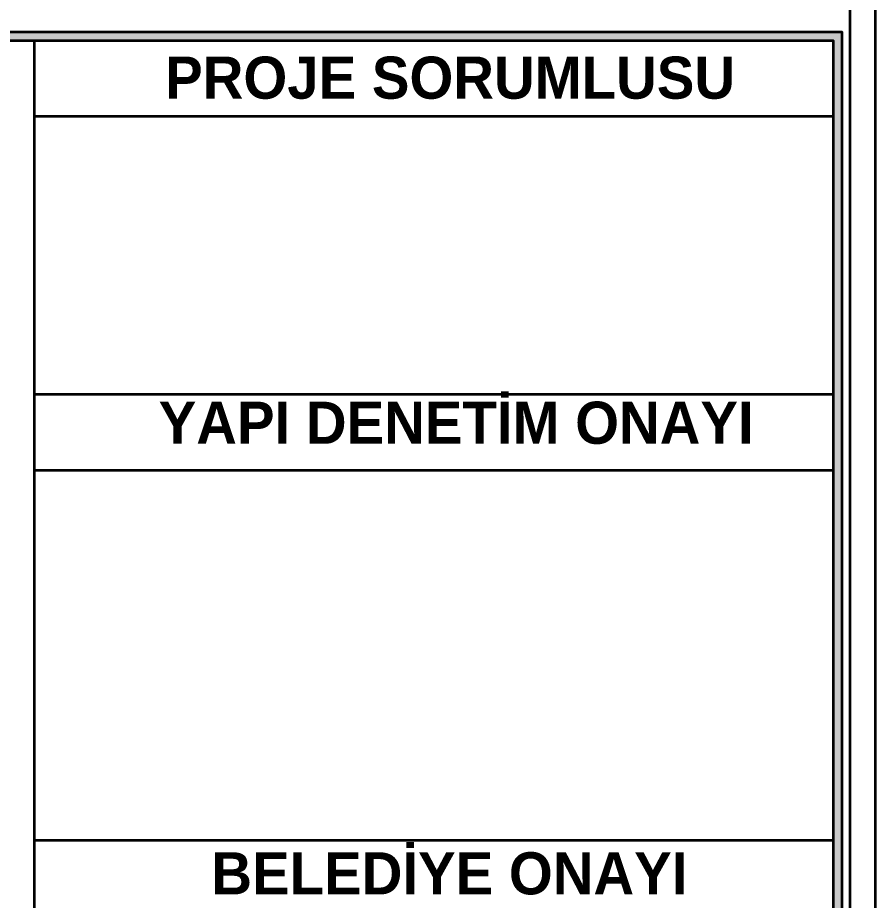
# Model space of a CAD drawing. Header units: centimetres. Extents: x 14449 to 53524, y -19051 to -10746.
# Drawn here: x 16035 to 16543, y -12398 to -11875 of the extents above; entities that cross this region are included whole.
import ezdxf

# ---------------------------------------------------------------- set-up
doc = ezdxf.new("R2010")
doc.units = ezdxf.units.CM
doc.layers.add('İNCE', color=8, linetype='Continuous', lineweight=5)
doc.layers.add('YAZI ANTED', color=171, linetype='Continuous', lineweight=20)
doc.styles.get("Standard").update_dxf_attribs({"font": 'arial.ttf'})

msp = doc.modelspace()

# ---------------------------------------------------------------- hatches: boundary and pattern name
at = {"layer": 'İNCE'}
h = msp.add_hatch(color=256, dxfattribs=at)
h.dxf.hatch_style = 1
h.paths.add_polyline_path([(16523.43, -12911.29), (16523.43, -11883.16), (15570.86, -11883.16), (15570.86, -12911.29)])
h.paths.add_polyline_path([(15575.86, -12906.29), (15575.86, -11888.16), (16518.43, -11888.16), (16518.43, -12906.29)], flags=16)

# ---------------------------------------------------------------- linework, layer by layer
at = {"lineweight": 35}
for p, q in [((16044.64, -11933.16), (16518.43, -11933.16)), ((16044.64, -12187.64), (16044.64, -11933.16)), ((16044.64, -12098.16), (16518.43, -12098.16)), ((16044.64, -12143.16), (16518.43, -12143.16)), ((16044.64, -12362.64), (16518.43, -12362.64))]:
    msp.add_line(p, q, dxfattribs=at)
msp.add_line((16044.64, -12487.12), (16044.64, -12232.64))
for points in [[(15545.89, -12946.25), (16543.39, -12946.25), (16543.39, -11549.75), (15545.89, -11549.75)], [(15560.86, -12931.29), (16528.43, -12931.29), (16528.43, -11564.71), (15560.86, -11564.71)], [(15570.86, -11883.16), (16523.43, -11883.16), (16523.43, -12911.29), (15570.86, -12911.29)], [(15575.86, -11888.16), (16518.43, -11888.16), (16518.43, -12906.29), (15575.86, -12906.29)], [(16044.64, -11888.16), (16518.43, -11888.16), (16518.43, -12796.6), (16044.64, -12796.6)]]:
    msp.add_lwpolyline(points, close=True, dxfattribs=at)
for points in [[(15570.86, -11883.16), (16523.43, -11883.16), (16523.43, -12911.29), (15570.86, -12911.29)], [(15570.86, -11883.16), (16523.43, -11883.16), (16523.43, -12911.29), (15570.86, -12911.29)], [(15570.86, -11883.16), (16523.43, -11883.16), (16523.43, -12911.29), (15570.86, -12911.29)], [(15575.86, -11888.16), (16518.43, -11888.16), (16518.43, -12906.29), (15575.86, -12906.29)]]:
    msp.add_lwpolyline(points, close=True)

# ---------------------------------------------------------------- texts
at = {"layer": 'YAZI ANTED', "color": 7, "ltscale": 0.5, "char_height": 25, "attachment_point": 1}
for s, insert, width in [('{\\fPoppins Light|b1|i0|c162|p2;PROJE SORUMLUSU}', (16122.14, -11897.78), 479.1746), ('{\\fPoppins Light|b1|i0|c162|p2;YAPI DENETİM ONAYI}', (16118.31, -12102.53), 380.7652), ('{\\fPoppins Light|b1|i0|c162|p2;BELEDİYE ONAYI}', (16149.57, -12369.87), 292.3338)]:
    msp.add_mtext(s, dxfattribs=dict(at, insert=insert, width=width))

doc.saveas('drawing.dxf')
